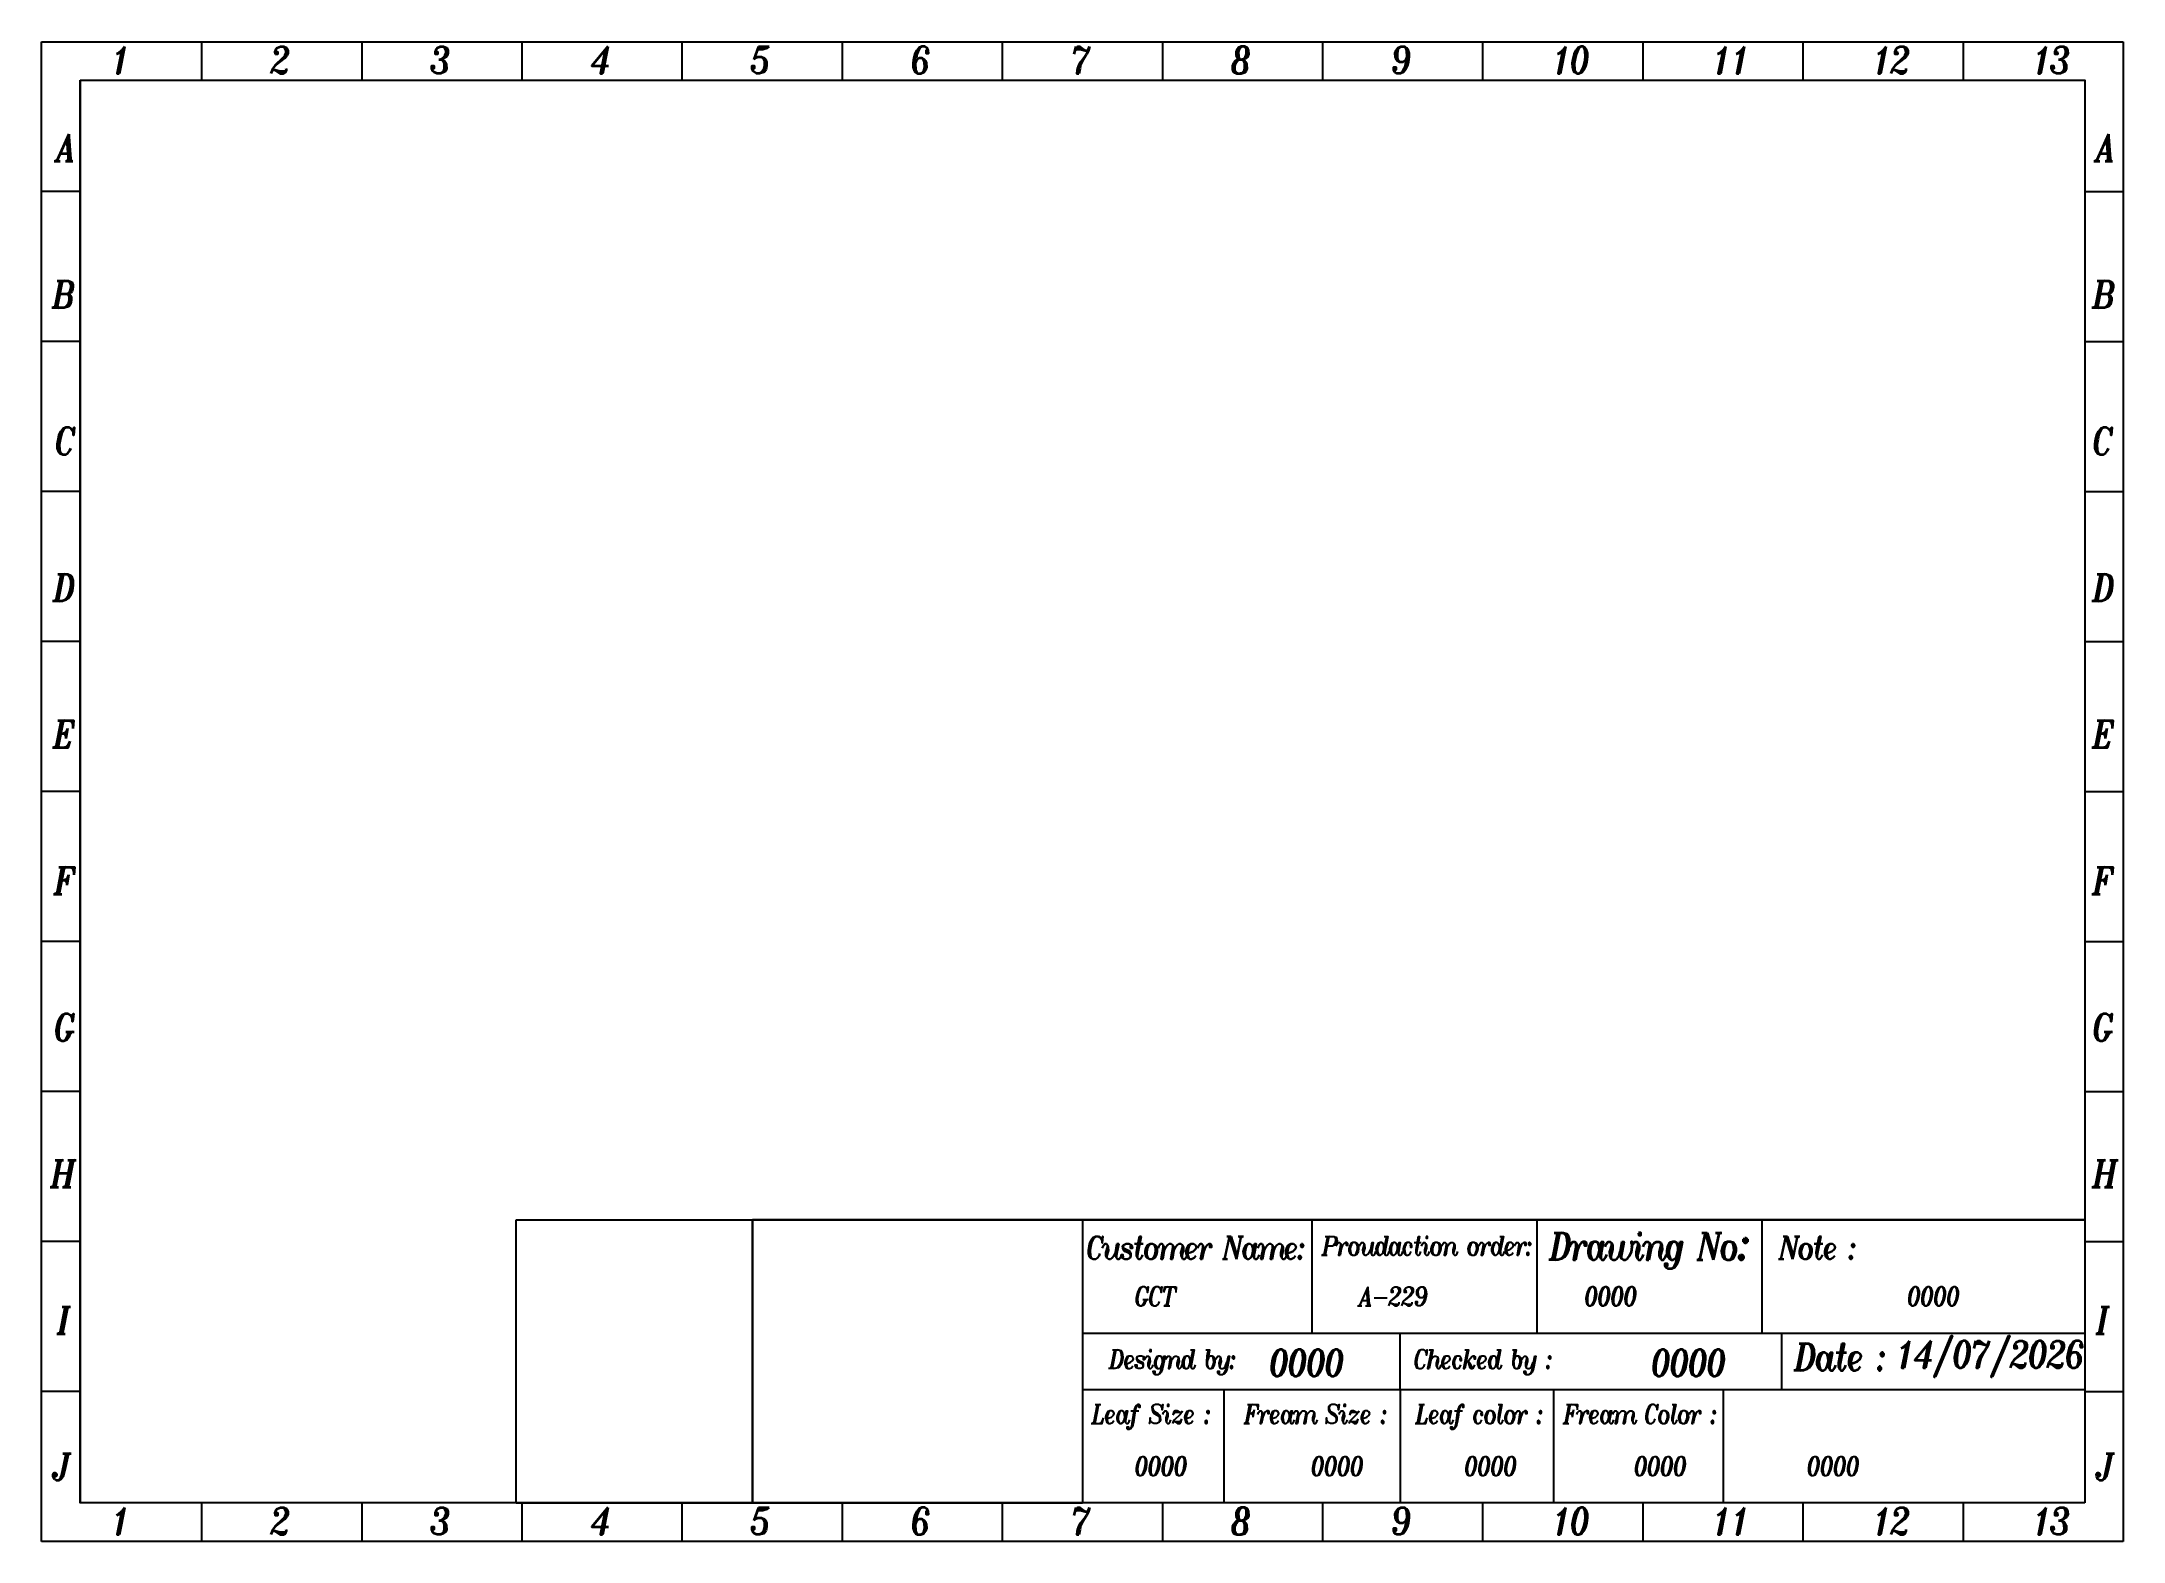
# Paper-space layout 'A4 -HL' of a CAD drawing. Header units: millimetres. Extents: x 2316 to 2591, y 556 to 754.
import ezdxf

# ---------------------------------------------------------------- set-up
doc = ezdxf.new("R2010")
doc.units = ezdxf.units.MM
doc.layers.add('1', color=1, linetype='Continuous')
doc.layers.add('FRAME', color=253, linetype='Continuous', plot=False)
doc.styles.add('ITALICT', font='ITALICT.shx')
picture_1 = doc.add_image_def('image2.jpg', size_in_pixel=(162, 139))
picture_2 = doc.add_image_def('image3.jpeg', size_in_pixel=(378, 189))

psp = doc.layouts.new('A4 -HL')

# ---------------------------------------------------------------- linework, layer by layer
at = {"color": 0}
for p, q in [((2316.44, 754.03), (2591.44, 754.03)), ((2316.44, 556.03), (2316.44, 754.03)), ((2316.44, 556.03), (2316.44, 754.03)), ((2337.62, 748.94), (2337.62, 754.03)), ((2358.77, 748.94), (2358.77, 754.03)), ((2379.92, 748.94), (2379.92, 754.03)), ((2401.08, 748.94), (2401.08, 754.03)), ((2422.23, 748.94), (2422.23, 754.03)), ((2443.39, 748.94), (2443.39, 754.03)), ((2464.54, 748.94), (2464.54, 754.03)), ((2485.69, 748.94), (2485.69, 754.03)), ((2506.85, 748.94), (2506.85, 754.03)), ((2528, 748.94), (2528, 754.03)), ((2549.16, 748.94), (2549.16, 754.03)), ((2570.31, 748.94), (2570.31, 754.03)), ((2591.44, 754.03), (2591.44, 556.03)), ((2321.54, 748.94), (2586.35, 748.94)), ((2321.54, 748.94), (2321.54, 561.12)), ((2586.35, 748.94), (2586.35, 561.12)), ((2321.54, 734.23), (2316.44, 734.23)), ((2586.35, 734.23), (2591.44, 734.23)), ((2321.54, 714.43), (2316.44, 714.43)), ((2586.35, 714.43), (2591.44, 714.43)), ((2321.54, 694.63), (2316.44, 694.63)), ((2586.35, 694.63), (2591.44, 694.63)), ((2321.54, 674.83), (2316.44, 674.83)), ((2586.35, 674.83), (2591.44, 674.83)), ((2321.54, 655.03), (2316.44, 655.03)), ((2586.35, 655.03), (2591.44, 655.03)), ((2321.54, 635.23), (2316.44, 635.23)), ((2586.35, 635.23), (2591.44, 635.23)), ((2321.54, 615.43), (2316.44, 615.43)), ((2586.35, 615.43), (2591.44, 615.43)), ((2425.65, 598.47), (2586.35, 598.47)), ((2453.94, 598.47), (2453.94, 561.12)), ((2484.3, 583.53), (2484.3, 598.47)), ((2514.01, 583.53), (2514.01, 598.47)), ((2543.71, 583.53), (2543.71, 598.47)), ((2321.54, 595.63), (2316.44, 595.63)), ((2586.35, 595.63), (2591.44, 595.63)), ((2453.94, 583.53), (2586.35, 583.53)), ((2495.86, 583.53), (2495.86, 576.06)), ((2546.34, 576.06), (2546.34, 583.53)), ((2321.54, 575.83), (2316.44, 575.83)), ((2453.94, 576.06), (2586.35, 576.06)), ((2472.61, 576.06), (2472.61, 561.12)), ((2495.9, 576.06), (2495.9, 561.12)), ((2516.16, 576.06), (2516.16, 561.12)), ((2538.58, 576.06), (2538.58, 561.12)), ((2586.35, 575.83), (2591.44, 575.83)), ((2586.35, 561.12), (2321.54, 561.12)), ((2337.62, 556.03), (2337.62, 561.12)), ((2358.77, 556.03), (2358.77, 561.12)), ((2379.92, 556.03), (2379.92, 561.12)), ((2401.08, 556.03), (2401.08, 561.12)), ((2422.23, 556.03), (2422.23, 561.12)), ((2443.39, 556.03), (2443.39, 561.12)), ((2464.54, 556.03), (2464.54, 561.12)), ((2485.69, 556.03), (2485.69, 561.12)), ((2506.85, 556.03), (2506.85, 561.12)), ((2528, 556.03), (2528, 561.12)), ((2549.16, 556.03), (2549.16, 561.12)), ((2570.31, 556.03), (2570.31, 561.12)), ((2591.44, 556.03), (2316.44, 556.03))]:
    psp.add_line(p, q, dxfattribs=at)
at = {"layer": 'FRAME', "color": 0}
psp.add_lwpolyline([(2321.54, 748.94), (2586.35, 748.94), (2586.35, 598.47), (2410.34, 598.47), (2410.34, 561.12), (2321.54, 561.12)], close=True, dxfattribs=at)

# ---------------------------------------------------------------- texts
at = {"color": 0, "attachment_point": 1, "style": 'ITALICT'}
for s, insert, char_height in [('{\\H0.8386x;\\Q-2;\\W0.9;\\T0.75;Drawing No}:', (2515.56, 597.47, -2805404.49), 4.2509), ('{\\Q-2;\\W0.9;\\T0.75;Customer Name:}', (2454.42, 596.3, -2789534.43), 3), ('{\\Q-2;\\W0.9;\\T0.75;Note :}', (2545.9, 596.3, -2789534.43), 3), ('{\\Q-2;\\W0.9;\\T0.75;GCT}', (2460.78, 589.62, -2789534.43), 2.5), ('{\\Q-2;\\W0.9;\\T0.75;A-229}', (2490.48, 589.62, -2789534.43), 2.5), ('{\\Q-2;\\W0.9;\\T0.75;0000}', (2520.19, 589.62, -2789534.43), 2.5), ('{\\Q-2;\\W0.9;\\T0.75;0000}', (2562.83, 589.62, -2789534.43), 2.5), ('{\\H0.8386x;\\Q-2;\\W0.9;\\T0.75;14/07/2026}', (2561.24, 582.5, -2789534.43), 4.2269), ('{\\H0.8386x;\\Q-2;\\W0.9;\\T0.75;0000}', (2478.54, 581.37, -2789534.43), 4.2269), ('{\\H0.8386x;\\Q-2;\\W0.9;\\T0.75;0000}', (2528.99, 581.37, -2789534.43), 4.2269), ('{\\H0.8386x;\\Q-2;\\W0.9;\\T0.75;Date :}', (2547.9, 582.16, -2805404.49), 4.2509), ('{\\Q-2;\\W0.9;\\T0.75;0000}', (2460.78, 567.21, -2789534.43), 2.5), ('{\\Q-2;\\W0.9;\\T0.75;0000}', (2484.06, 567.21, -2789534.43), 2.5), ('{\\Q-2;\\W0.9;\\T0.75;0000}', (2504.32, 567.21, -2789534.43), 2.5), ('{\\Q-2;\\W0.9;\\T0.75;0000}', (2526.74, 567.21, -2789534.43), 2.5), ('{\\Q-2;\\W0.9;\\T0.75;0000}', (2549.58, 567.21, -2789534.43), 2.5)]:
    psp.add_mtext(s, dxfattribs=dict(at, insert=insert, char_height=char_height))
at = {"color": 0, "char_height": 2.4882, "style": 'ITALICT'}
for s, insert, width, attachment_point in [('{\\Q-2;\\W0.9;\\T0.75;Proudaction order:}', (2485.52, 596.3, -2789534.43), 34.1246, 1), ('{\\Q-2;\\W0.9;\\T0.75;Designd by:}', (2465.8, 581.33), 88.369, 2), ('{\\Q-2;\\W0.9;\\T0.75;Checked by :}', (2506.81, 581.33), 88.369, 2), ('{\\Q-2;\\W0.9;\\T0.75;Leaf Size :}', (2462.98, 574.1), 88.369, 2), ('{\\Q-2;\\W0.9;\\T0.75;Fream Size :}', (2484.7, 574.1), 88.369, 2), ('{\\Q-2;\\W0.9;\\T0.75;Leaf color :}', (2506.32, 574.1), 88.369, 2), ('{\\Q-2;\\W0.9;\\T0.75;Fream Color :}', (2527.57, 574.1), 88.369, 2)]:
    psp.add_mtext(s, dxfattribs=dict(at, insert=insert, width=width, attachment_point=attachment_point))
at = {"layer": '1', "color": 0, "char_height": 4.2509, "style": 'ITALICT'}
for s, insert, attachment_point in [('{\\H0.8386x;\\Q-2;\\W0.9;\\T0.75;1}', (2325.44, 753.38), 1), ('{\\H0.8386x;\\Q-2;\\W0.9;\\T0.75;2}', (2346.59, 753.38), 1), ('{\\H0.8386x;\\Q-2;\\W0.9;\\T0.75;3}', (2367.74, 753.38), 1), ('{\\H0.8386x;\\Q-2;\\W0.9;\\T0.75;4}', (2388.9, 753.38), 1), ('{\\H0.8386x;\\Q-2;\\W0.9;\\T0.75;5}', (2410.05, 753.38), 1), ('{\\H0.8386x;\\Q-2;\\W0.9;\\T0.75;6}', (2431.2, 753.38), 1), ('{\\H0.8386x;\\Q-2;\\W0.9;\\T0.75;7}', (2452.36, 753.38), 1), ('{\\H0.8386x;\\Q-2;\\W0.9;\\T0.75;8}', (2473.51, 753.38), 1), ('{\\H0.8386x;\\Q-2;\\W0.9;\\T0.75;9}', (2494.67, 753.38), 1), ('{\\H0.8386x;\\Q-2;\\W0.9;\\T0.75;10}', (2515.82, 753.38), 1), ('{\\H0.8386x;\\Q-2;\\W0.9;\\T0.75;11}', (2536.97, 753.38), 1), ('{\\H0.8386x;\\Q-2;\\W0.9;\\T0.75;12}', (2558.13, 753.38), 1), ('{\\H0.8386x;\\Q-2;\\W0.9;\\T0.75;13}', (2579.26, 753.38), 1), ('{\\H0.8386x;\\Q-2;\\W0.9;\\T0.75;A}', (2320.7, 741.8), 3), ('{\\H0.8386x;\\Q-2;\\W0.9;\\T0.75;A}', (2587.8, 741.8), 1), ('{\\H0.8386x;\\Q-2;\\W0.9;\\T0.75;B}', (2320.59, 722.45), 3), ('{\\H0.8386x;\\Q-2;\\W0.9;\\T0.75;B}', (2587.3, 722.45), 1), ('{\\H0.8386x;\\Q-2;\\W0.9;\\T0.75;C}', (2320.59, 703.09), 3), ('{\\H0.8386x;\\Q-2;\\W0.9;\\T0.75;C}', (2587.3, 703.09), 1), ('{\\H0.8386x;\\Q-2;\\W0.9;\\T0.75;D}', (2320.59, 683.74), 3), ('{\\H0.8386x;\\Q-2;\\W0.9;\\T0.75;D}', (2587.3, 683.74), 1), ('{\\H0.8386x;\\Q-2;\\W0.9;\\T0.75;E}', (2320.59, 664.39), 3), ('{\\H0.8386x;\\Q-2;\\W0.9;\\T0.75;E}', (2587.3, 664.39), 1), ('{\\H0.8386x;\\Q-2;\\W0.9;\\T0.75;F}', (2320.59, 645.04), 3), ('{\\H0.8386x;\\Q-2;\\W0.9;\\T0.75;F}', (2587.3, 645.04), 1), ('{\\H0.8386x;\\Q-2;\\W0.9;\\T0.75;G}', (2320.59, 625.69), 3), ('{\\H0.8386x;\\Q-2;\\W0.9;\\T0.75;G}', (2587.3, 625.69), 1), ('{\\H0.8386x;\\Q-2;\\W0.9;\\T0.75;H}', (2320.59, 606.34), 3), ('{\\H0.8386x;\\Q-2;\\W0.9;\\T0.75;H}', (2587.3, 606.34), 1), ('{\\H0.8386x;\\Q-2;\\W0.9;\\T0.75;I}', (2320.09, 586.98), 3), ('{\\H0.8386x;\\Q-2;\\W0.9;\\T0.75;I}', (2587.8, 586.98), 1), ('{\\H0.8386x;\\Q-2;\\W0.9;\\T0.75;J}', (2320.09, 567.63), 3), ('{\\H0.8386x;\\Q-2;\\W0.9;\\T0.75;J}', (2587.8, 567.63), 1), ('{\\H0.8386x;\\Q-2;\\W0.9;\\T0.75;1}', (2325.44, 560.48), 1), ('{\\H0.8386x;\\Q-2;\\W0.9;\\T0.75;2}', (2346.59, 560.48), 1), ('{\\H0.8386x;\\Q-2;\\W0.9;\\T0.75;3}', (2367.74, 560.48), 1), ('{\\H0.8386x;\\Q-2;\\W0.9;\\T0.75;4}', (2388.9, 560.48), 1), ('{\\H0.8386x;\\Q-2;\\W0.9;\\T0.75;5}', (2410.05, 560.48), 1), ('{\\H0.8386x;\\Q-2;\\W0.9;\\T0.75;6}', (2431.2, 560.48), 1), ('{\\H0.8386x;\\Q-2;\\W0.9;\\T0.75;7}', (2452.36, 560.48), 1), ('{\\H0.8386x;\\Q-2;\\W0.9;\\T0.75;8}', (2473.51, 560.48), 1), ('{\\H0.8386x;\\Q-2;\\W0.9;\\T0.75;9}', (2494.67, 560.48), 1), ('{\\H0.8386x;\\Q-2;\\W0.9;\\T0.75;10}', (2515.82, 560.48), 1), ('{\\H0.8386x;\\Q-2;\\W0.9;\\T0.75;11}', (2536.97, 560.48), 1), ('{\\H0.8386x;\\Q-2;\\W0.9;\\T0.75;12}', (2558.13, 560.48), 1), ('{\\H0.8386x;\\Q-2;\\W0.9;\\T0.75;13}', (2579.26, 560.48), 1)]:
    psp.add_mtext(s, dxfattribs=dict(at, insert=insert, attachment_point=attachment_point))

# ---------------------------------------------------------------- pictures from other files: only their frames are drawn
at = {"color": 0}
image = psp.add_image(picture_2, insert=(2379.12, 561.06), size_in_units=(74.82, 37.41), dxfattribs=at)
image.dxf.flags = 7
image = psp.add_image(picture_1, insert=(2410.34, 561.12), size_in_units=(43.6, 37.41), dxfattribs=at)
image.dxf.flags = 7

# ---------------------------------------------------------------- viewports
at = {"layer": 'FRAME', "color": 0}
vp = psp.add_viewport(center=(2453.94, 655.03), size=(264.81, 187.8148), view_center_point=(831764.294, 351587.545), view_height=329.36963, dxfattribs=at)
vp.dxf.flags = 0x10000  # cut along an outline
vp.dxf.clipping_boundary_handle = psp.add_lwpolyline([(2321.54, 748.94), (2586.35, 748.94), (2586.35, 598.47), (2410.34, 598.47), (2410.34, 561.12), (2321.54, 561.12)], format="xyb", close=True, dxfattribs={"invisible": 1}).dxf.handle

doc.saveas('drawing.dxf')
